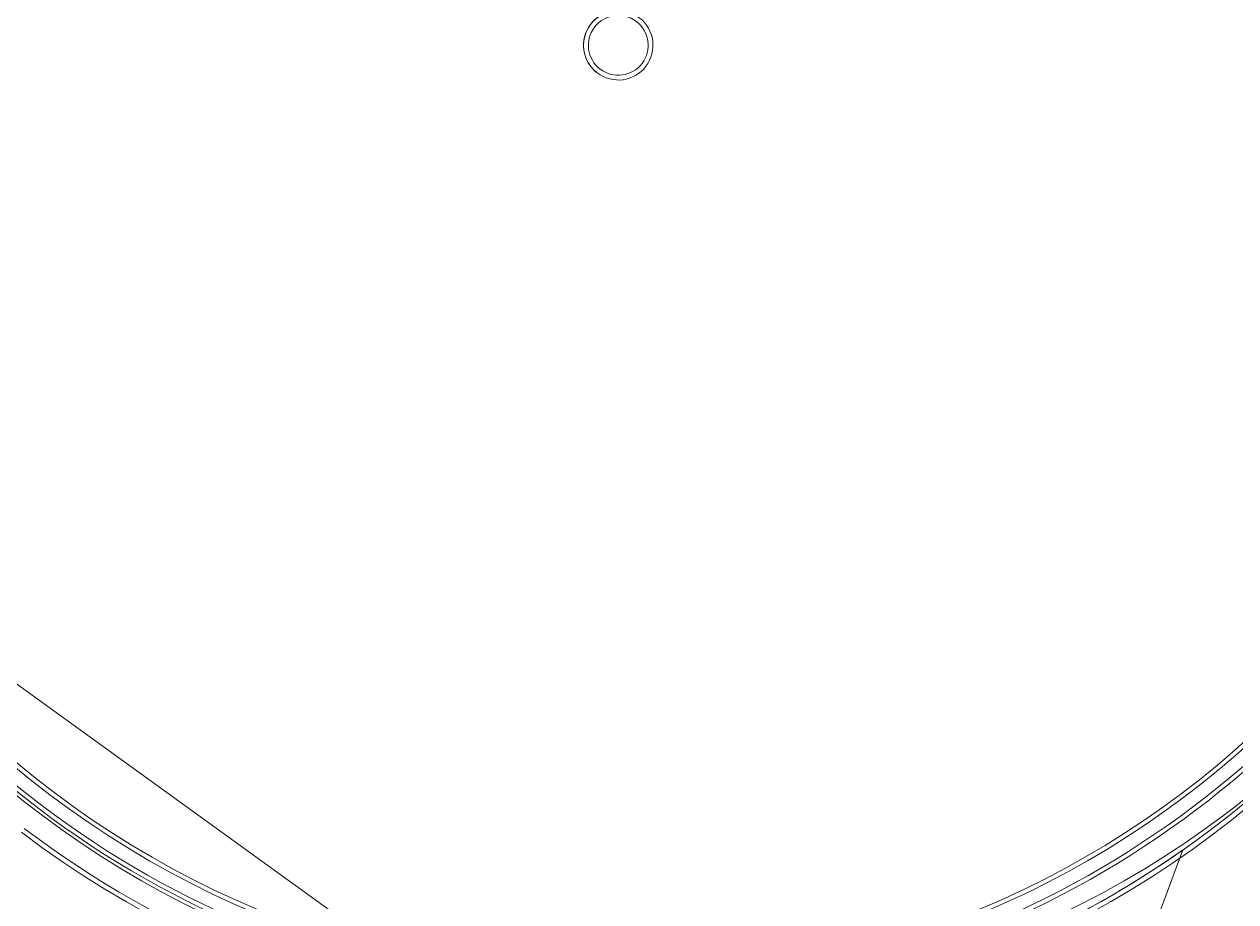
# Model space of a CAD drawing. Header units: metres. Extents: x -207 to 246, y -187 to 169.
# Drawn here: x -7.64 to -1.32, y -10.48 to -5.9 of the extents above; entities that cross this region are included whole.
import ezdxf

# ---------------------------------------------------------------- set-up
doc = ezdxf.new("R2010")
doc.units = ezdxf.units.M
for name, color, linetype, lineweight in [('C-TOPO-MINR', 7, 'Continuous', 9), ('EQUIPOS PIS', 7, 'Continuous', 9), ('P-SANR-FIXT', 7, 'Continuous', 9)]:
    doc.layers.add(name, color=color, linetype=linetype, lineweight=lineweight)
doc.layers.add('PR10-ARQ-PL-001-Emplazamiento-C-1_dwg', color=7, linetype='Continuous', lineweight=9, true_color=0x767676)

# ---------------------------------------------------------------- blocks, each defined once
blk = doc.blocks.new('M_Estanque-Terraza-02 - M_Estanque-Terraza-02-2342210-PLANTA SUPERFICIES')
at = {"layer": 'P-SANR-FIXT'}
for p, q in [((-2.962342885916053, -5.30249962466065), (-1.564101243509149, -4.882201675768242)), ((-1.564101243509149, -4.882201675768242), (-2.962342885916053, -5.30249962466065))]:
    blk.add_line(p, q, dxfattribs=at)
for centre, radius, start, end in [((-1.696641881242665e-15, 0), 5.151627146850166, 3.702555429209831e-13, 136.136234044139), ((-1.242570705970596e-15, 0), 5.151627146850166, 3.702555429209831e-13, 136.136234044139), ((-1.242570705970596e-15, 0), 5.126627146850164, 3.702555429209829e-13, 136.1194529881476), ((-1.656194243939091e-15, 0), 5.126627146850164, 3.702555429209829e-13, 136.1194529881476), ((-1.624300693947589e-15, 0), 4.998277258842649, 3.702555429209831e-13, 136.0306509015321), ((-2.165734258596785e-15, 0), 4.975544739836833, 359.9999999999996, 136.014444342832), ((-3.248601387895178e-15, 0), 4.905907101428718, 4.071109992273301e-13, 180.0000000000001), ((-3.248601387895178e-15, 0), 4.88317458242289, 4.134721085902572e-13, 180.0000000000001), ((-2.165734258596785e-15, 0), 4.998277258842649, 144.0122161212361, 180), ((-1.624300693947589e-15, 0), 4.975544739836833, 144.0325378934425, 179.9999999999996), ((-3.756195354753799e-15, 0), 0.1810752846312228, 359.9999999999996, 179.9999999999998), ((-4.034229477653864e-15, 0), 0.1810752846312226, 4.071109992273301e-13, 180.0000000000002), ((-3.693314152191217e-15, 0), 0.1560752846312226, 4.071109992273301e-13, 180.0000000000003), ((-3.993781840350289e-15, 0), 0.1560752846312226, 4.071109992273301e-13, 180.0000000000003), ((-1.696641881242665e-15, 0), 5.151627146850164, 180.0000000000002, 359.9999999999993), ((-1.242570705970596e-15, 0), 5.151627146850165, 180.0000000000002, 359.9999999999993), ((-1.242570705970596e-15, 0), 5.126627146850164, 180.0000000000002, 5.088887490341627e-13), ((-1.656194243939091e-15, 0), 5.126627146850164, 180.0000000000002, 5.088887490341627e-13), ((-2.165734258596785e-15, 0), 4.998277258842649, 180.0000000000002, 5.088887490341627e-13), ((-2.165734258596785e-15, 0), 4.975544739836832, 179.9999999999998, 5.088887490341627e-14), ((-3.248601387895178e-15, 0), 4.905907101428718, 180.0000000000002, 359.9999999999991), ((-3.248601387895178e-15, 0), 4.88317458242289, 180.0000000000002, 359.9999999999991), ((-3.756195354753799e-15, 0), 0.1810752846312228, 179.9999999999998, 359.9999999999992), ((-4.034229477653864e-15, 0), 0.1810752846312226, 180.0000000000002, 5.088887490341627e-14), ((-3.693314152191217e-15, 0), 0.1560752846312226, 180.0000000000002, 1.017777498068325e-13), ((-3.993781840350289e-15, 0), 0.1560752846312226, 180.0000000000002, 1.017777498068325e-13), ((-7.580069905088749e-15, 4.060751734868973e-15), 5.126627146850172, 229.765338081109, 252.2362034989093), ((-7.580069905088749e-15, 4.060751734868973e-15), 5.126627146850165, 229.7653380811085, 252.2362034989089)]:
    blk.add_arc(centre, radius, start, end, dxfattribs=at)
blk = doc.blocks.new('YADRAN_LASQUEMAS_ARQ_MO_002_TERRAZAS_rvt-1-PLANTA SUPERFICIES')
at = {"layer": 'P-SANR-FIXT', "lineweight": 9, "rotation": 52.82168626904731}
blk.add_blockref('M_Estanque-Terraza-02 - M_Estanque-Terraza-02-2342210-PLANTA SUPERFICIES', (-4.539953993368194, -6.012228814776639), dxfattribs=at)
blk = doc.blocks.new('PR10-ARQ-PL-001-Emplazamiento-C-1_dwg-674643-PLANTA SUPERFICIES')
at = {"layer": 'C-TOPO-MINR', "color": 9, "true_color": 0xc0c0c0, "flags": 128}
blk.add_lwpolyline([(-13.17301046355803, -5.960126069996388), (-14.20077694454184, -5.635154172015099), (-14.33395629940903, -7.231547445604942), (-14.4537602510205, -8.667612537621396), (-14.38523613539636, -8.87850329157909), (-14.360386680619, -8.954980312927013), (-13.55210044241615, -11.44257307695806), (-13.35796719267358, -12.04004021730079), (-11.25287919287052, -11.56350098403562), (-8.515229768259234, -12.34957182652583), (-8.27494410551246, -12.41856588824009), (-8.194371349704781, -12.37717164715395), (-5.439994104677541, -10.96211075492433), (-10.82780066994986, -7.067544311246953), (-11.40286726377838, -6.519831806634574), (-12.9841944246306, -6.019828256898634)], close=True, dxfattribs=at)
at = {"layer": 'EQUIPOS PIS'}
blk.add_circle((-4.463728628084064, -5.904794871807098), 5.147159958258276, dxfattribs=at)

msp = doc.modelspace()

# ---------------------------------------------------------------- linework, layer by layer
at = {"layer": 'C-TOPO-MINR', "color": 9, "true_color": 0xc0c0c0, "flags": 128}
msp.add_lwpolyline([(-14.360386680619, -8.954980312927013), (-13.55210044241615, -11.44257307695806), (-13.35796719267358, -12.04004021730079), (-11.25287919287052, -11.56350098403562), (-8.515229768259234, -12.34957182652583), (-8.27494410551246, -12.41856588824009), (-8.194371349704781, -12.37717164715395), (-5.439994104677541, -10.96211075492433), (-10.82780066994986, -7.067544311246953), (-11.40286726377838, -6.519831806634574), (-12.9841944246306, -6.019828256898634), (-13.17301046355803, -5.960126069996388)], dxfattribs=at)

# ---------------------------------------------------------------- block references
at = {"lineweight": 5}
msp.add_blockref('YADRAN_LASQUEMAS_ARQ_MO_002_TERRAZAS_rvt-1-PLANTA SUPERFICIES', (0, 0), dxfattribs=at)
at = {"layer": 'PR10-ARQ-PL-001-Emplazamiento-C-1_dwg', "color": 7}
msp.add_blockref('PR10-ARQ-PL-001-Emplazamiento-C-1_dwg-674643-PLANTA SUPERFICIES', (0, 0), dxfattribs=at)

doc.saveas('drawing.dxf')
